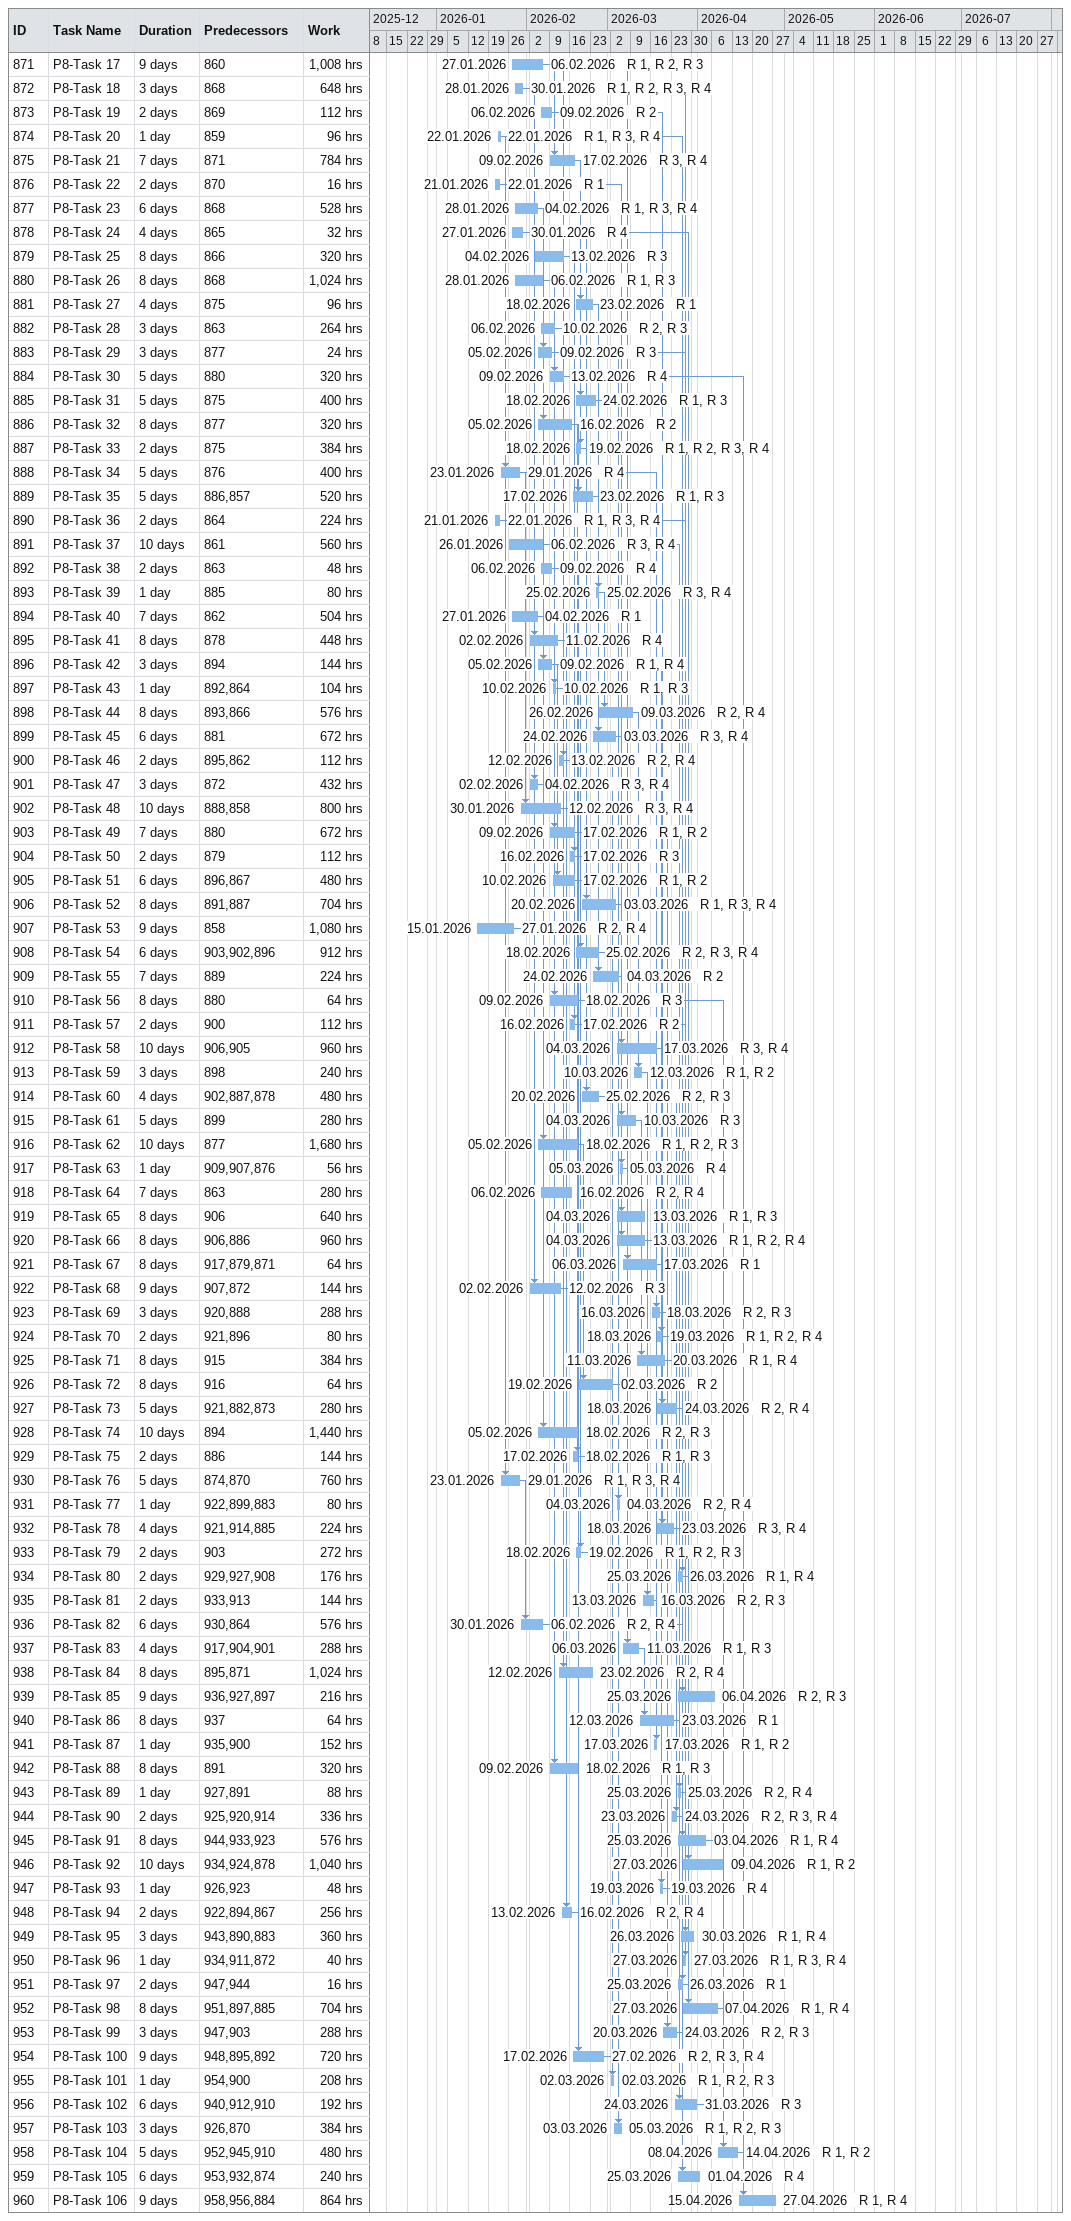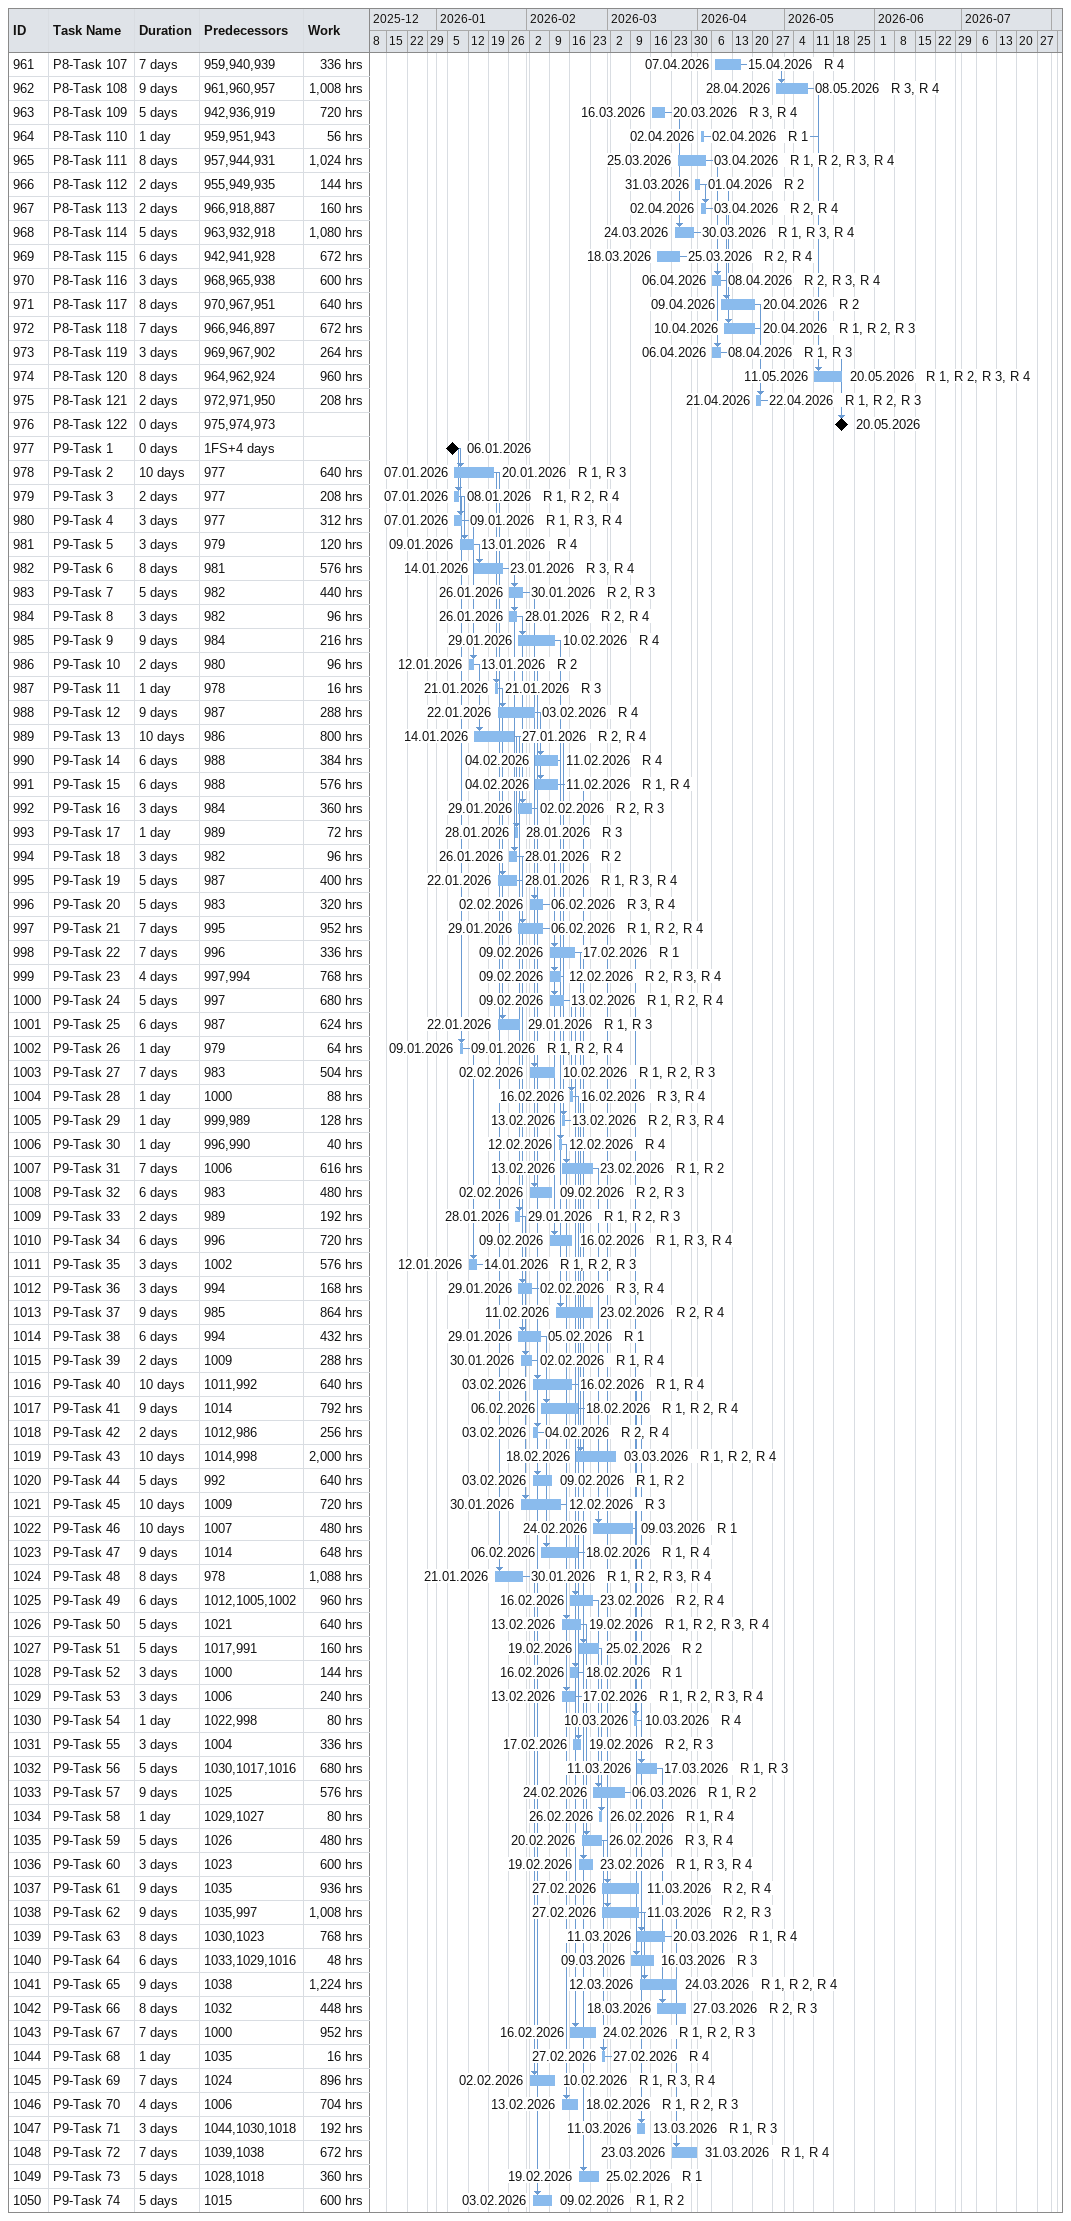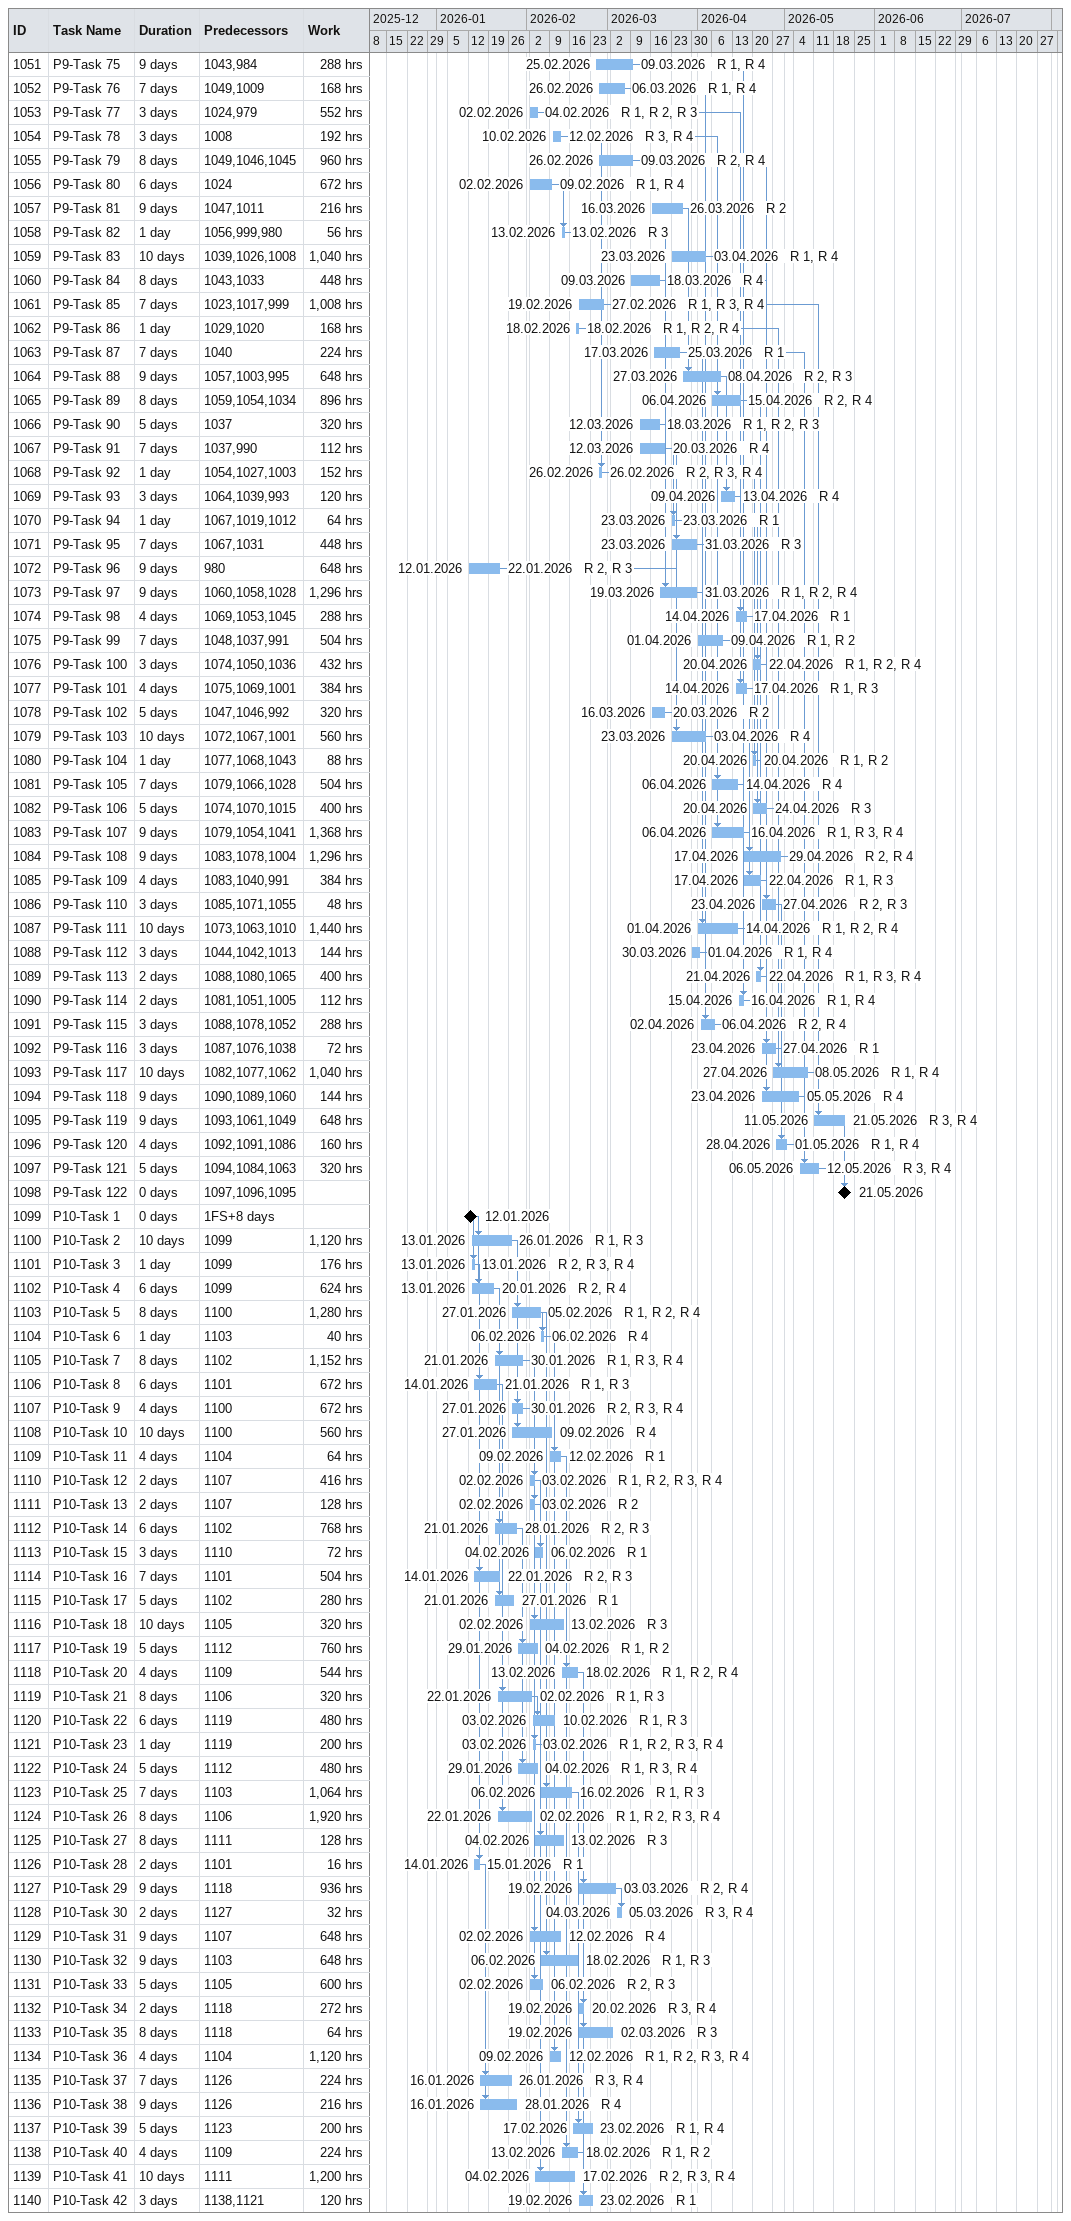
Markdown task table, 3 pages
| ID | Task | Duration | Start | Finish | Predecessors | Resources | Work (h) |
|---|---|---|---|---|---|---|---|
| 871 | P8-Task 17 | 9d | 2026-01-27 | 2026-02-06 | 860 | R 1, R 2, R 3 | 1008 |
| 872 | P8-Task 18 | 3d | 2026-01-28 | 2026-01-30 | 868 | R 1, R 2, R 3, R 4 | 648 |
| 873 | P8-Task 19 | 2d | 2026-02-06 | 2026-02-09 | 869 | R 2 | 112 |
| 874 | P8-Task 20 | 1d | 2026-01-22 | 2026-01-22 | 859 | R 1, R 3, R 4 | 96 |
| 875 | P8-Task 21 | 7d | 2026-02-09 | 2026-02-17 | 871 | R 3, R 4 | 784 |
| 876 | P8-Task 22 | 2d | 2026-01-21 | 2026-01-22 | 870 | R 1 | 16 |
| 877 | P8-Task 23 | 6d | 2026-01-28 | 2026-02-04 | 868 | R 1, R 3, R 4 | 528 |
| 878 | P8-Task 24 | 4d | 2026-01-27 | 2026-01-30 | 865 | R 4 | 32 |
| 879 | P8-Task 25 | 8d | 2026-02-04 | 2026-02-13 | 866 | R 3 | 320 |
| 880 | P8-Task 26 | 8d | 2026-01-28 | 2026-02-06 | 868 | R 1, R 3 | 1024 |
| 881 | P8-Task 27 | 4d | 2026-02-18 | 2026-02-23 | 875 | R 1 | 96 |
| 882 | P8-Task 28 | 3d | 2026-02-06 | 2026-02-10 | 863 | R 2, R 3 | 264 |
| 883 | P8-Task 29 | 3d | 2026-02-05 | 2026-02-09 | 877 | R 3 | 24 |
| 884 | P8-Task 30 | 5d | 2026-02-09 | 2026-02-13 | 880 | R 4 | 320 |
| 885 | P8-Task 31 | 5d | 2026-02-18 | 2026-02-24 | 875 | R 1, R 3 | 400 |
| 886 | P8-Task 32 | 8d | 2026-02-05 | 2026-02-16 | 877 | R 2 | 320 |
| 887 | P8-Task 33 | 2d | 2026-02-18 | 2026-02-19 | 875 | R 1, R 2, R 3, R 4 | 384 |
| 888 | P8-Task 34 | 5d | 2026-01-23 | 2026-01-29 | 876 | R 4 | 400 |
| 889 | P8-Task 35 | 5d | 2026-02-17 | 2026-02-23 | 886, 857 | R 1, R 3 | 520 |
| 890 | P8-Task 36 | 2d | 2026-01-21 | 2026-01-22 | 864 | R 1, R 3, R 4 | 224 |
| 891 | P8-Task 37 | 10d | 2026-01-26 | 2026-02-06 | 861 | R 3, R 4 | 560 |
| 892 | P8-Task 38 | 2d | 2026-02-06 | 2026-02-09 | 863 | R 4 | 48 |
| 893 | P8-Task 39 | 1d | 2026-02-25 | 2026-02-25 | 885 | R 3, R 4 | 80 |
| 894 | P8-Task 40 | 7d | 2026-01-27 | 2026-02-04 | 862 | R 1 | 504 |
| 895 | P8-Task 41 | 8d | 2026-02-02 | 2026-02-11 | 878 | R 4 | 448 |
| 896 | P8-Task 42 | 3d | 2026-02-05 | 2026-02-09 | 894 | R 1, R 4 | 144 |
| 897 | P8-Task 43 | 1d | 2026-02-10 | 2026-02-10 | 892, 864 | R 1, R 3 | 104 |
| 898 | P8-Task 44 | 8d | 2026-02-26 | 2026-03-09 | 893, 866 | R 2, R 4 | 576 |
| 899 | P8-Task 45 | 6d | 2026-02-24 | 2026-03-03 | 881 | R 3, R 4 | 672 |
| 900 | P8-Task 46 | 2d | 2026-02-12 | 2026-02-13 | 895, 862 | R 2, R 4 | 112 |
| 901 | P8-Task 47 | 3d | 2026-02-02 | 2026-02-04 | 872 | R 3, R 4 | 432 |
| 902 | P8-Task 48 | 10d | 2026-01-30 | 2026-02-12 | 888, 858 | R 3, R 4 | 800 |
| 903 | P8-Task 49 | 7d | 2026-02-09 | 2026-02-17 | 880 | R 1, R 2 | 672 |
| 904 | P8-Task 50 | 2d | 2026-02-16 | 2026-02-17 | 879 | R 3 | 112 |
| 905 | P8-Task 51 | 6d | 2026-02-10 | 2026-02-17 | 896, 867 | R 1, R 2 | 480 |
| 906 | P8-Task 52 | 8d | 2026-02-20 | 2026-03-03 | 891, 887 | R 1, R 3, R 4 | 704 |
| 907 | P8-Task 53 | 9d | 2026-01-15 | 2026-01-27 | 858 | R 2, R 4 | 1080 |
| 908 | P8-Task 54 | 6d | 2026-02-18 | 2026-02-25 | 903, 902, 896 | R 2, R 3, R 4 | 912 |
| 909 | P8-Task 55 | 7d | 2026-02-24 | 2026-03-04 | 889 | R 2 | 224 |
| 910 | P8-Task 56 | 8d | 2026-02-09 | 2026-02-18 | 880 | R 3 | 64 |
| 911 | P8-Task 57 | 2d | 2026-02-16 | 2026-02-17 | 900 | R 2 | 112 |
| 912 | P8-Task 58 | 10d | 2026-03-04 | 2026-03-17 | 906, 905 | R 3, R 4 | 960 |
| 913 | P8-Task 59 | 3d | 2026-03-10 | 2026-03-12 | 898 | R 1, R 2 | 240 |
| 914 | P8-Task 60 | 4d | 2026-02-20 | 2026-02-25 | 902, 887, 878 | R 2, R 3 | 480 |
| 915 | P8-Task 61 | 5d | 2026-03-04 | 2026-03-10 | 899 | R 3 | 280 |
| 916 | P8-Task 62 | 10d | 2026-02-05 | 2026-02-18 | 877 | R 1, R 2, R 3 | 1680 |
| 917 | P8-Task 63 | 1d | 2026-03-05 | 2026-03-05 | 909, 907, 876 | R 4 | 56 |
| 918 | P8-Task 64 | 7d | 2026-02-06 | 2026-02-16 | 863 | R 2, R 4 | 280 |
| 919 | P8-Task 65 | 8d | 2026-03-04 | 2026-03-13 | 906 | R 1, R 3 | 640 |
| 920 | P8-Task 66 | 8d | 2026-03-04 | 2026-03-13 | 906, 886 | R 1, R 2, R 4 | 960 |
| 921 | P8-Task 67 | 8d | 2026-03-06 | 2026-03-17 | 917, 879, 871 | R 1 | 64 |
| 922 | P8-Task 68 | 9d | 2026-02-02 | 2026-02-12 | 907, 872 | R 3 | 144 |
| 923 | P8-Task 69 | 3d | 2026-03-16 | 2026-03-18 | 920, 888 | R 2, R 3 | 288 |
| 924 | P8-Task 70 | 2d | 2026-03-18 | 2026-03-19 | 921, 896 | R 1, R 2, R 4 | 80 |
| 925 | P8-Task 71 | 8d | 2026-03-11 | 2026-03-20 | 915 | R 1, R 4 | 384 |
| 926 | P8-Task 72 | 8d | 2026-02-19 | 2026-03-02 | 916 | R 2 | 64 |
| 927 | P8-Task 73 | 5d | 2026-03-18 | 2026-03-24 | 921, 882, 873 | R 2, R 4 | 280 |
| 928 | P8-Task 74 | 10d | 2026-02-05 | 2026-02-18 | 894 | R 2, R 3 | 1440 |
| 929 | P8-Task 75 | 2d | 2026-02-17 | 2026-02-18 | 886 | R 1, R 3 | 144 |
| 930 | P8-Task 76 | 5d | 2026-01-23 | 2026-01-29 | 874, 870 | R 1, R 3, R 4 | 760 |
| 931 | P8-Task 77 | 1d | 2026-03-04 | 2026-03-04 | 922, 899, 883 | R 2, R 4 | 80 |
| 932 | P8-Task 78 | 4d | 2026-03-18 | 2026-03-23 | 921, 914, 885 | R 3, R 4 | 224 |
| 933 | P8-Task 79 | 2d | 2026-02-18 | 2026-02-19 | 903 | R 1, R 2, R 3 | 272 |
| 934 | P8-Task 80 | 2d | 2026-03-25 | 2026-03-26 | 929, 927, 908 | R 1, R 4 | 176 |
| 935 | P8-Task 81 | 2d | 2026-03-13 | 2026-03-16 | 933, 913 | R 2, R 3 | 144 |
| 936 | P8-Task 82 | 6d | 2026-01-30 | 2026-02-06 | 930, 864 | R 2, R 4 | 576 |
| 937 | P8-Task 83 | 4d | 2026-03-06 | 2026-03-11 | 917, 904, 901 | R 1, R 3 | 288 |
| 938 | P8-Task 84 | 8d | 2026-02-12 | 2026-02-23 | 895, 871 | R 2, R 4 | 1024 |
| 939 | P8-Task 85 | 9d | 2026-03-25 | 2026-04-06 | 936, 927, 897 | R 2, R 3 | 216 |
| 940 | P8-Task 86 | 8d | 2026-03-12 | 2026-03-23 | 937 | R 1 | 64 |
| 941 | P8-Task 87 | 1d | 2026-03-17 | 2026-03-17 | 935, 900 | R 1, R 2 | 152 |
| 942 | P8-Task 88 | 8d | 2026-02-09 | 2026-02-18 | 891 | R 1, R 3 | 320 |
| 943 | P8-Task 89 | 1d | 2026-03-25 | 2026-03-25 | 927, 891 | R 2, R 4 | 88 |
| 944 | P8-Task 90 | 2d | 2026-03-23 | 2026-03-24 | 925, 920, 914 | R 2, R 3, R 4 | 336 |
| 945 | P8-Task 91 | 8d | 2026-03-25 | 2026-04-03 | 944, 933, 923 | R 1, R 4 | 576 |
| 946 | P8-Task 92 | 10d | 2026-03-27 | 2026-04-09 | 934, 924, 878 | R 1, R 2 | 1040 |
| 947 | P8-Task 93 | 1d | 2026-03-19 | 2026-03-19 | 926, 923 | R 4 | 48 |
| 948 | P8-Task 94 | 2d | 2026-02-13 | 2026-02-16 | 922, 894, 867 | R 2, R 4 | 256 |
| 949 | P8-Task 95 | 3d | 2026-03-26 | 2026-03-30 | 943, 890, 883 | R 1, R 4 | 360 |
| 950 | P8-Task 96 | 1d | 2026-03-27 | 2026-03-27 | 934, 911, 872 | R 1, R 3, R 4 | 40 |
| 951 | P8-Task 97 | 2d | 2026-03-25 | 2026-03-26 | 947, 944 | R 1 | 16 |
| 952 | P8-Task 98 | 8d | 2026-03-27 | 2026-04-07 | 951, 897, 885 | R 1, R 4 | 704 |
| 953 | P8-Task 99 | 3d | 2026-03-20 | 2026-03-24 | 947, 903 | R 2, R 3 | 288 |
| 954 | P8-Task 100 | 9d | 2026-02-17 | 2026-02-27 | 948, 895, 892 | R 2, R 3, R 4 | 720 |
| 955 | P8-Task 101 | 1d | 2026-03-02 | 2026-03-02 | 954, 900 | R 1, R 2, R 3 | 208 |
| 956 | P8-Task 102 | 6d | 2026-03-24 | 2026-03-31 | 940, 912, 910 | R 3 | 192 |
| 957 | P8-Task 103 | 3d | 2026-03-03 | 2026-03-05 | 926, 870 | R 1, R 2, R 3 | 384 |
| 958 | P8-Task 104 | 5d | 2026-04-08 | 2026-04-14 | 952, 945, 910 | R 1, R 2 | 480 |
| 959 | P8-Task 105 | 6d | 2026-03-25 | 2026-04-01 | 953, 932, 874 | R 4 | 240 |
| 960 | P8-Task 106 | 9d | 2026-04-15 | 2026-04-27 | 958, 956, 884 | R 1, R 4 | 864 |
| 961 | P8-Task 107 | 7d | 2026-04-07 | 2026-04-15 | 959, 940, 939 | R 4 | 336 |
| 962 | P8-Task 108 | 9d | 2026-04-28 | 2026-05-08 | 961, 960, 957 | R 3, R 4 | 1008 |
| 963 | P8-Task 109 | 5d | 2026-03-16 | 2026-03-20 | 942, 936, 919 | R 3, R 4 | 720 |
| 964 | P8-Task 110 | 1d | 2026-04-02 | 2026-04-02 | 959, 951, 943 | R 1 | 56 |
| 965 | P8-Task 111 | 8d | 2026-03-25 | 2026-04-03 | 957, 944, 931 | R 1, R 2, R 3, R 4 | 1024 |
| 966 | P8-Task 112 | 2d | 2026-03-31 | 2026-04-01 | 955, 949, 935 | R 2 | 144 |
| 967 | P8-Task 113 | 2d | 2026-04-02 | 2026-04-03 | 966, 918, 887 | R 2, R 4 | 160 |
| 968 | P8-Task 114 | 5d | 2026-03-24 | 2026-03-30 | 963, 932, 918 | R 1, R 3, R 4 | 1080 |
| 969 | P8-Task 115 | 6d | 2026-03-18 | 2026-03-25 | 942, 941, 928 | R 2, R 4 | 672 |
| 970 | P8-Task 116 | 3d | 2026-04-06 | 2026-04-08 | 968, 965, 938 | R 2, R 3, R 4 | 600 |
| 971 | P8-Task 117 | 8d | 2026-04-09 | 2026-04-20 | 970, 967, 951 | R 2 | 640 |
| 972 | P8-Task 118 | 7d | 2026-04-10 | 2026-04-20 | 966, 946, 897 | R 1, R 2, R 3 | 672 |
| 973 | P8-Task 119 | 3d | 2026-04-06 | 2026-04-08 | 969, 967, 902 | R 1, R 3 | 264 |
| 974 | P8-Task 120 | 8d | 2026-05-11 | 2026-05-20 | 964, 962, 924 | R 1, R 2, R 3, R 4 | 960 |
| 975 | P8-Task 121 | 2d | 2026-04-21 | 2026-04-22 | 972, 971, 950 | R 1, R 2, R 3 | 208 |
| 976 | P8-Task 122 | 0d | 2026-05-20 | 2026-05-20 | 975, 974, 973 |  |  |
| 977 | P9-Task 1 | 0d | 2026-01-06 | 2026-01-06 | 1FS+4d |  |  |
| 978 | P9-Task 2 | 10d | 2026-01-07 | 2026-01-20 | 977 | R 1, R 3 | 640 |
| 979 | P9-Task 3 | 2d | 2026-01-07 | 2026-01-08 | 977 | R 1, R 2, R 4 | 208 |
| 980 | P9-Task 4 | 3d | 2026-01-07 | 2026-01-09 | 977 | R 1, R 3, R 4 | 312 |
| 981 | P9-Task 5 | 3d | 2026-01-09 | 2026-01-13 | 979 | R 4 | 120 |
| 982 | P9-Task 6 | 8d | 2026-01-14 | 2026-01-23 | 981 | R 3, R 4 | 576 |
| 983 | P9-Task 7 | 5d | 2026-01-26 | 2026-01-30 | 982 | R 2, R 3 | 440 |
| 984 | P9-Task 8 | 3d | 2026-01-26 | 2026-01-28 | 982 | R 2, R 4 | 96 |
| 985 | P9-Task 9 | 9d | 2026-01-29 | 2026-02-10 | 984 | R 4 | 216 |
| 986 | P9-Task 10 | 2d | 2026-01-12 | 2026-01-13 | 980 | R 2 | 96 |
| 987 | P9-Task 11 | 1d | 2026-01-21 | 2026-01-21 | 978 | R 3 | 16 |
| 988 | P9-Task 12 | 9d | 2026-01-22 | 2026-02-03 | 987 | R 4 | 288 |
| 989 | P9-Task 13 | 10d | 2026-01-14 | 2026-01-27 | 986 | R 2, R 4 | 800 |
| 990 | P9-Task 14 | 6d | 2026-02-04 | 2026-02-11 | 988 | R 4 | 384 |
| 991 | P9-Task 15 | 6d | 2026-02-04 | 2026-02-11 | 988 | R 1, R 4 | 576 |
| 992 | P9-Task 16 | 3d | 2026-01-29 | 2026-02-02 | 984 | R 2, R 3 | 360 |
| 993 | P9-Task 17 | 1d | 2026-01-28 | 2026-01-28 | 989 | R 3 | 72 |
| 994 | P9-Task 18 | 3d | 2026-01-26 | 2026-01-28 | 982 | R 2 | 96 |
| 995 | P9-Task 19 | 5d | 2026-01-22 | 2026-01-28 | 987 | R 1, R 3, R 4 | 400 |
| 996 | P9-Task 20 | 5d | 2026-02-02 | 2026-02-06 | 983 | R 3, R 4 | 320 |
| 997 | P9-Task 21 | 7d | 2026-01-29 | 2026-02-06 | 995 | R 1, R 2, R 4 | 952 |
| 998 | P9-Task 22 | 7d | 2026-02-09 | 2026-02-17 | 996 | R 1 | 336 |
| 999 | P9-Task 23 | 4d | 2026-02-09 | 2026-02-12 | 997, 994 | R 2, R 3, R 4 | 768 |
| 1000 | P9-Task 24 | 5d | 2026-02-09 | 2026-02-13 | 997 | R 1, R 2, R 4 | 680 |
| 1001 | P9-Task 25 | 6d | 2026-01-22 | 2026-01-29 | 987 | R 1, R 3 | 624 |
| 1002 | P9-Task 26 | 1d | 2026-01-09 | 2026-01-09 | 979 | R 1, R 2, R 4 | 64 |
| 1003 | P9-Task 27 | 7d | 2026-02-02 | 2026-02-10 | 983 | R 1, R 2, R 3 | 504 |
| 1004 | P9-Task 28 | 1d | 2026-02-16 | 2026-02-16 | 1000 | R 3, R 4 | 88 |
| 1005 | P9-Task 29 | 1d | 2026-02-13 | 2026-02-13 | 999, 989 | R 2, R 3, R 4 | 128 |
| 1006 | P9-Task 30 | 1d | 2026-02-12 | 2026-02-12 | 996, 990 | R 4 | 40 |
| 1007 | P9-Task 31 | 7d | 2026-02-13 | 2026-02-23 | 1006 | R 1, R 2 | 616 |
| 1008 | P9-Task 32 | 6d | 2026-02-02 | 2026-02-09 | 983 | R 2, R 3 | 480 |
| 1009 | P9-Task 33 | 2d | 2026-01-28 | 2026-01-29 | 989 | R 1, R 2, R 3 | 192 |
| 1010 | P9-Task 34 | 6d | 2026-02-09 | 2026-02-16 | 996 | R 1, R 3, R 4 | 720 |
| 1011 | P9-Task 35 | 3d | 2026-01-12 | 2026-01-14 | 1002 | R 1, R 2, R 3 | 576 |
| 1012 | P9-Task 36 | 3d | 2026-01-29 | 2026-02-02 | 994 | R 3, R 4 | 168 |
| 1013 | P9-Task 37 | 9d | 2026-02-11 | 2026-02-23 | 985 | R 2, R 4 | 864 |
| 1014 | P9-Task 38 | 6d | 2026-01-29 | 2026-02-05 | 994 | R 1 | 432 |
| 1015 | P9-Task 39 | 2d | 2026-01-30 | 2026-02-02 | 1009 | R 1, R 4 | 288 |
| 1016 | P9-Task 40 | 10d | 2026-02-03 | 2026-02-16 | 1011, 992 | R 1, R 4 | 640 |
| 1017 | P9-Task 41 | 9d | 2026-02-06 | 2026-02-18 | 1014 | R 1, R 2, R 4 | 792 |
| 1018 | P9-Task 42 | 2d | 2026-02-03 | 2026-02-04 | 1012, 986 | R 2, R 4 | 256 |
| 1019 | P9-Task 43 | 10d | 2026-02-18 | 2026-03-03 | 1014, 998 | R 1, R 2, R 4 | 2000 |
| 1020 | P9-Task 44 | 5d | 2026-02-03 | 2026-02-09 | 992 | R 1, R 2 | 640 |
| 1021 | P9-Task 45 | 10d | 2026-01-30 | 2026-02-12 | 1009 | R 3 | 720 |
| 1022 | P9-Task 46 | 10d | 2026-02-24 | 2026-03-09 | 1007 | R 1 | 480 |
| 1023 | P9-Task 47 | 9d | 2026-02-06 | 2026-02-18 | 1014 | R 1, R 4 | 648 |
| 1024 | P9-Task 48 | 8d | 2026-01-21 | 2026-01-30 | 978 | R 1, R 2, R 3, R 4 | 1088 |
| 1025 | P9-Task 49 | 6d | 2026-02-16 | 2026-02-23 | 1012, 1005, 1002 | R 2, R 4 | 960 |
| 1026 | P9-Task 50 | 5d | 2026-02-13 | 2026-02-19 | 1021 | R 1, R 2, R 3, R 4 | 640 |
| 1027 | P9-Task 51 | 5d | 2026-02-19 | 2026-02-25 | 1017, 991 | R 2 | 160 |
| 1028 | P9-Task 52 | 3d | 2026-02-16 | 2026-02-18 | 1000 | R 1 | 144 |
| 1029 | P9-Task 53 | 3d | 2026-02-13 | 2026-02-17 | 1006 | R 1, R 2, R 3, R 4 | 240 |
| 1030 | P9-Task 54 | 1d | 2026-03-10 | 2026-03-10 | 1022, 998 | R 4 | 80 |
| 1031 | P9-Task 55 | 3d | 2026-02-17 | 2026-02-19 | 1004 | R 2, R 3 | 336 |
| 1032 | P9-Task 56 | 5d | 2026-03-11 | 2026-03-17 | 1030, 1017, 1016 | R 1, R 3 | 680 |
| 1033 | P9-Task 57 | 9d | 2026-02-24 | 2026-03-06 | 1025 | R 1, R 2 | 576 |
| 1034 | P9-Task 58 | 1d | 2026-02-26 | 2026-02-26 | 1029, 1027 | R 1, R 4 | 80 |
| 1035 | P9-Task 59 | 5d | 2026-02-20 | 2026-02-26 | 1026 | R 3, R 4 | 480 |
| 1036 | P9-Task 60 | 3d | 2026-02-19 | 2026-02-23 | 1023 | R 1, R 3, R 4 | 600 |
| 1037 | P9-Task 61 | 9d | 2026-02-27 | 2026-03-11 | 1035 | R 2, R 4 | 936 |
| 1038 | P9-Task 62 | 9d | 2026-02-27 | 2026-03-11 | 1035, 997 | R 2, R 3 | 1008 |
| 1039 | P9-Task 63 | 8d | 2026-03-11 | 2026-03-20 | 1030, 1023 | R 1, R 4 | 768 |
| 1040 | P9-Task 64 | 6d | 2026-03-09 | 2026-03-16 | 1033, 1029, 1016 | R 3 | 48 |
| 1041 | P9-Task 65 | 9d | 2026-03-12 | 2026-03-24 | 1038 | R 1, R 2, R 4 | 1224 |
| 1042 | P9-Task 66 | 8d | 2026-03-18 | 2026-03-27 | 1032 | R 2, R 3 | 448 |
| 1043 | P9-Task 67 | 7d | 2026-02-16 | 2026-02-24 | 1000 | R 1, R 2, R 3 | 952 |
| 1044 | P9-Task 68 | 1d | 2026-02-27 | 2026-02-27 | 1035 | R 4 | 16 |
| 1045 | P9-Task 69 | 7d | 2026-02-02 | 2026-02-10 | 1024 | R 1, R 3, R 4 | 896 |
| 1046 | P9-Task 70 | 4d | 2026-02-13 | 2026-02-18 | 1006 | R 1, R 2, R 3 | 704 |
| 1047 | P9-Task 71 | 3d | 2026-03-11 | 2026-03-13 | 1044, 1030, 1018 | R 1, R 3 | 192 |
| 1048 | P9-Task 72 | 7d | 2026-03-23 | 2026-03-31 | 1039, 1038 | R 1, R 4 | 672 |
| 1049 | P9-Task 73 | 5d | 2026-02-19 | 2026-02-25 | 1028, 1018 | R 1 | 360 |
| 1050 | P9-Task 74 | 5d | 2026-02-03 | 2026-02-09 | 1015 | R 1, R 2 | 600 |
| 1051 | P9-Task 75 | 9d | 2026-02-25 | 2026-03-09 | 1043, 984 | R 1, R 4 | 288 |
| 1052 | P9-Task 76 | 7d | 2026-02-26 | 2026-03-06 | 1049, 1009 | R 1, R 4 | 168 |
| 1053 | P9-Task 77 | 3d | 2026-02-02 | 2026-02-04 | 1024, 979 | R 1, R 2, R 3 | 552 |
| 1054 | P9-Task 78 | 3d | 2026-02-10 | 2026-02-12 | 1008 | R 3, R 4 | 192 |
| 1055 | P9-Task 79 | 8d | 2026-02-26 | 2026-03-09 | 1049, 1046, 1045 | R 2, R 4 | 960 |
| 1056 | P9-Task 80 | 6d | 2026-02-02 | 2026-02-09 | 1024 | R 1, R 4 | 672 |
| 1057 | P9-Task 81 | 9d | 2026-03-16 | 2026-03-26 | 1047, 1011 | R 2 | 216 |
| 1058 | P9-Task 82 | 1d | 2026-02-13 | 2026-02-13 | 1056, 999, 980 | R 3 | 56 |
| 1059 | P9-Task 83 | 10d | 2026-03-23 | 2026-04-03 | 1039, 1026, 1008 | R 1, R 4 | 1040 |
| 1060 | P9-Task 84 | 8d | 2026-03-09 | 2026-03-18 | 1043, 1033 | R 4 | 448 |
| 1061 | P9-Task 85 | 7d | 2026-02-19 | 2026-02-27 | 1023, 1017, 999 | R 1, R 3, R 4 | 1008 |
| 1062 | P9-Task 86 | 1d | 2026-02-18 | 2026-02-18 | 1029, 1020 | R 1, R 2, R 4 | 168 |
| 1063 | P9-Task 87 | 7d | 2026-03-17 | 2026-03-25 | 1040 | R 1 | 224 |
| 1064 | P9-Task 88 | 9d | 2026-03-27 | 2026-04-08 | 1057, 1003, 995 | R 2, R 3 | 648 |
| 1065 | P9-Task 89 | 8d | 2026-04-06 | 2026-04-15 | 1059, 1054, 1034 | R 2, R 4 | 896 |
| 1066 | P9-Task 90 | 5d | 2026-03-12 | 2026-03-18 | 1037 | R 1, R 2, R 3 | 320 |
| 1067 | P9-Task 91 | 7d | 2026-03-12 | 2026-03-20 | 1037, 990 | R 4 | 112 |
| 1068 | P9-Task 92 | 1d | 2026-02-26 | 2026-02-26 | 1054, 1027, 1003 | R 2, R 3, R 4 | 152 |
| 1069 | P9-Task 93 | 3d | 2026-04-09 | 2026-04-13 | 1064, 1039, 993 | R 4 | 120 |
| 1070 | P9-Task 94 | 1d | 2026-03-23 | 2026-03-23 | 1067, 1019, 1012 | R 1 | 64 |
| 1071 | P9-Task 95 | 7d | 2026-03-23 | 2026-03-31 | 1067, 1031 | R 3 | 448 |
| 1072 | P9-Task 96 | 9d | 2026-01-12 | 2026-01-22 | 980 | R 2, R 3 | 648 |
| 1073 | P9-Task 97 | 9d | 2026-03-19 | 2026-03-31 | 1060, 1058, 1028 | R 1, R 2, R 4 | 1296 |
| 1074 | P9-Task 98 | 4d | 2026-04-14 | 2026-04-17 | 1069, 1053, 1045 | R 1 | 288 |
| 1075 | P9-Task 99 | 7d | 2026-04-01 | 2026-04-09 | 1048, 1037, 991 | R 1, R 2 | 504 |
| 1076 | P9-Task 100 | 3d | 2026-04-20 | 2026-04-22 | 1074, 1050, 1036 | R 1, R 2, R 4 | 432 |
| 1077 | P9-Task 101 | 4d | 2026-04-14 | 2026-04-17 | 1075, 1069, 1001 | R 1, R 3 | 384 |
| 1078 | P9-Task 102 | 5d | 2026-03-16 | 2026-03-20 | 1047, 1046, 992 | R 2 | 320 |
| 1079 | P9-Task 103 | 10d | 2026-03-23 | 2026-04-03 | 1072, 1067, 1001 | R 4 | 560 |
| 1080 | P9-Task 104 | 1d | 2026-04-20 | 2026-04-20 | 1077, 1068, 1043 | R 1, R 2 | 88 |
| 1081 | P9-Task 105 | 7d | 2026-04-06 | 2026-04-14 | 1079, 1066, 1028 | R 4 | 504 |
| 1082 | P9-Task 106 | 5d | 2026-04-20 | 2026-04-24 | 1074, 1070, 1015 | R 3 | 400 |
| 1083 | P9-Task 107 | 9d | 2026-04-06 | 2026-04-16 | 1079, 1054, 1041 | R 1, R 3, R 4 | 1368 |
| 1084 | P9-Task 108 | 9d | 2026-04-17 | 2026-04-29 | 1083, 1078, 1004 | R 2, R 4 | 1296 |
| 1085 | P9-Task 109 | 4d | 2026-04-17 | 2026-04-22 | 1083, 1040, 991 | R 1, R 3 | 384 |
| 1086 | P9-Task 110 | 3d | 2026-04-23 | 2026-04-27 | 1085, 1071, 1055 | R 2, R 3 | 48 |
| 1087 | P9-Task 111 | 10d | 2026-04-01 | 2026-04-14 | 1073, 1063, 1010 | R 1, R 2, R 4 | 1440 |
| 1088 | P9-Task 112 | 3d | 2026-03-30 | 2026-04-01 | 1044, 1042, 1013 | R 1, R 4 | 144 |
| 1089 | P9-Task 113 | 2d | 2026-04-21 | 2026-04-22 | 1088, 1080, 1065 | R 1, R 3, R 4 | 400 |
| 1090 | P9-Task 114 | 2d | 2026-04-15 | 2026-04-16 | 1081, 1051, 1005 | R 1, R 4 | 112 |
| 1091 | P9-Task 115 | 3d | 2026-04-02 | 2026-04-06 | 1088, 1078, 1052 | R 2, R 4 | 288 |
| 1092 | P9-Task 116 | 3d | 2026-04-23 | 2026-04-27 | 1087, 1076, 1038 | R 1 | 72 |
| 1093 | P9-Task 117 | 10d | 2026-04-27 | 2026-05-08 | 1082, 1077, 1062 | R 1, R 4 | 1040 |
| 1094 | P9-Task 118 | 9d | 2026-04-23 | 2026-05-05 | 1090, 1089, 1060 | R 4 | 144 |
| 1095 | P9-Task 119 | 9d | 2026-05-11 | 2026-05-21 | 1093, 1061, 1049 | R 3, R 4 | 648 |
| 1096 | P9-Task 120 | 4d | 2026-04-28 | 2026-05-01 | 1092, 1091, 1086 | R 1, R 4 | 160 |
| 1097 | P9-Task 121 | 5d | 2026-05-06 | 2026-05-12 | 1094, 1084, 1063 | R 3, R 4 | 320 |
| 1098 | P9-Task 122 | 0d | 2026-05-21 | 2026-05-21 | 1097, 1096, 1095 |  |  |
| 1099 | P10-Task 1 | 0d | 2026-01-12 | 2026-01-12 | 1FS+8d |  |  |
| 1100 | P10-Task 2 | 10d | 2026-01-13 | 2026-01-26 | 1099 | R 1, R 3 | 1120 |
| 1101 | P10-Task 3 | 1d | 2026-01-13 | 2026-01-13 | 1099 | R 2, R 3, R 4 | 176 |
| 1102 | P10-Task 4 | 6d | 2026-01-13 | 2026-01-20 | 1099 | R 2, R 4 | 624 |
| 1103 | P10-Task 5 | 8d | 2026-01-27 | 2026-02-05 | 1100 | R 1, R 2, R 4 | 1280 |
| 1104 | P10-Task 6 | 1d | 2026-02-06 | 2026-02-06 | 1103 | R 4 | 40 |
| 1105 | P10-Task 7 | 8d | 2026-01-21 | 2026-01-30 | 1102 | R 1, R 3, R 4 | 1152 |
| 1106 | P10-Task 8 | 6d | 2026-01-14 | 2026-01-21 | 1101 | R 1, R 3 | 672 |
| 1107 | P10-Task 9 | 4d | 2026-01-27 | 2026-01-30 | 1100 | R 2, R 3, R 4 | 672 |
| 1108 | P10-Task 10 | 10d | 2026-01-27 | 2026-02-09 | 1100 | R 4 | 560 |
| 1109 | P10-Task 11 | 4d | 2026-02-09 | 2026-02-12 | 1104 | R 1 | 64 |
| 1110 | P10-Task 12 | 2d | 2026-02-02 | 2026-02-03 | 1107 | R 1, R 2, R 3, R 4 | 416 |
| 1111 | P10-Task 13 | 2d | 2026-02-02 | 2026-02-03 | 1107 | R 2 | 128 |
| 1112 | P10-Task 14 | 6d | 2026-01-21 | 2026-01-28 | 1102 | R 2, R 3 | 768 |
| 1113 | P10-Task 15 | 3d | 2026-02-04 | 2026-02-06 | 1110 | R 1 | 72 |
| 1114 | P10-Task 16 | 7d | 2026-01-14 | 2026-01-22 | 1101 | R 2, R 3 | 504 |
| 1115 | P10-Task 17 | 5d | 2026-01-21 | 2026-01-27 | 1102 | R 1 | 280 |
| 1116 | P10-Task 18 | 10d | 2026-02-02 | 2026-02-13 | 1105 | R 3 | 320 |
| 1117 | P10-Task 19 | 5d | 2026-01-29 | 2026-02-04 | 1112 | R 1, R 2 | 760 |
| 1118 | P10-Task 20 | 4d | 2026-02-13 | 2026-02-18 | 1109 | R 1, R 2, R 4 | 544 |
| 1119 | P10-Task 21 | 8d | 2026-01-22 | 2026-02-02 | 1106 | R 1, R 3 | 320 |
| 1120 | P10-Task 22 | 6d | 2026-02-03 | 2026-02-10 | 1119 | R 1, R 3 | 480 |
| 1121 | P10-Task 23 | 1d | 2026-02-03 | 2026-02-03 | 1119 | R 1, R 2, R 3, R 4 | 200 |
| 1122 | P10-Task 24 | 5d | 2026-01-29 | 2026-02-04 | 1112 | R 1, R 3, R 4 | 480 |
| 1123 | P10-Task 25 | 7d | 2026-02-06 | 2026-02-16 | 1103 | R 1, R 3 | 1064 |
| 1124 | P10-Task 26 | 8d | 2026-01-22 | 2026-02-02 | 1106 | R 1, R 2, R 3, R 4 | 1920 |
| 1125 | P10-Task 27 | 8d | 2026-02-04 | 2026-02-13 | 1111 | R 3 | 128 |
| 1126 | P10-Task 28 | 2d | 2026-01-14 | 2026-01-15 | 1101 | R 1 | 16 |
| 1127 | P10-Task 29 | 9d | 2026-02-19 | 2026-03-03 | 1118 | R 2, R 4 | 936 |
| 1128 | P10-Task 30 | 2d | 2026-03-04 | 2026-03-05 | 1127 | R 3, R 4 | 32 |
| 1129 | P10-Task 31 | 9d | 2026-02-02 | 2026-02-12 | 1107 | R 4 | 648 |
| 1130 | P10-Task 32 | 9d | 2026-02-06 | 2026-02-18 | 1103 | R 1, R 3 | 648 |
| 1131 | P10-Task 33 | 5d | 2026-02-02 | 2026-02-06 | 1105 | R 2, R 3 | 600 |
| 1132 | P10-Task 34 | 2d | 2026-02-19 | 2026-02-20 | 1118 | R 3, R 4 | 272 |
| 1133 | P10-Task 35 | 8d | 2026-02-19 | 2026-03-02 | 1118 | R 3 | 64 |
| 1134 | P10-Task 36 | 4d | 2026-02-09 | 2026-02-12 | 1104 | R 1, R 2, R 3, R 4 | 1120 |
| 1135 | P10-Task 37 | 7d | 2026-01-16 | 2026-01-26 | 1126 | R 3, R 4 | 224 |
| 1136 | P10-Task 38 | 9d | 2026-01-16 | 2026-01-28 | 1126 | R 4 | 216 |
| 1137 | P10-Task 39 | 5d | 2026-02-17 | 2026-02-23 | 1123 | R 1, R 4 | 200 |
| 1138 | P10-Task 40 | 4d | 2026-02-13 | 2026-02-18 | 1109 | R 1, R 2 | 224 |
| 1139 | P10-Task 41 | 10d | 2026-02-04 | 2026-02-17 | 1111 | R 2, R 3, R 4 | 1200 |
| 1140 | P10-Task 42 | 3d | 2026-02-19 | 2026-02-23 | 1138, 1121 | R 1 | 120 |
